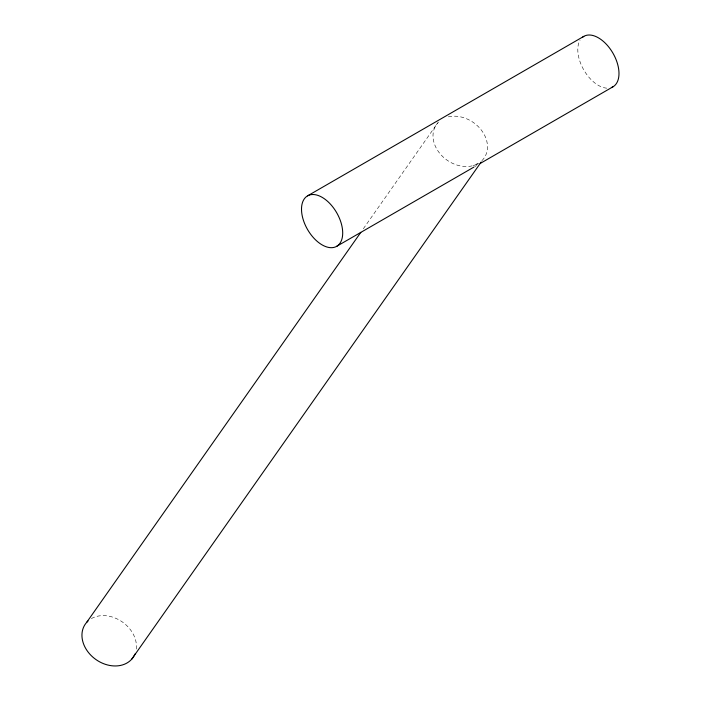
<?xml version="1.0" encoding="UTF-8"?>
<svg xmlns="http://www.w3.org/2000/svg" width="701" height="701" viewBox="0 0 701 701"><rect width="100%" height="100%" fill="white"/><g stroke="black" fill="none" stroke-linecap="round" stroke-linejoin="round"><path stroke-width="0.53" stroke-dasharray="3.5 2.63" d="M363.328 228.771L437.687 122.99M474.814 166.575L476.592 165.55M448.351 116.839A29.127 22.975 35.1 0 1 481.605 130.43A29.127 22.975 35.1 0 1 481.394 161.134M476.233 164.49A29.127 22.975 35.1 0 1 473.201 165.585M472.15 165.857A29.127 22.975 35.1 0 1 438.896 152.266A29.127 22.975 35.1 0 1 439.098 121.562M606.768 88.16A29.127 16.815 60 0 1 583.451 69.338A29.127 16.815 60 0 1 580.042 40.194M91.349 618.597A29.127 22.975 35.1 0 1 122.447 622.024A29.127 22.975 35.1 0 1 136.099 650.134"/><path stroke-width="1.05" d="M86.626 622.427L360.813 232.355M131.753 659.142L481.21 161.984M307.546 195.877L583.828 36.364M336.673 246.331L473.929 167.092M480.141 163.499L612.954 86.819M478.091 163.543A29.127 22.975 35.1 0 1 476.233 164.49M582.382 37.381A29.127 16.815 60 0 1 612.954 53.188A29.127 16.815 60 0 1 611.351 87.564M134.942 654.059A29.127 22.975 35.1 0 1 95.941 659.553A29.127 22.975 35.1 0 1 88.046 620.998M301.509 209.213A29.127 16.815 60 0 0 332.405 247.646A29.127 16.815 60 0 0 332.405 206.453A29.127 16.815 60 0 0 301.509 209.213"/></g></svg>
